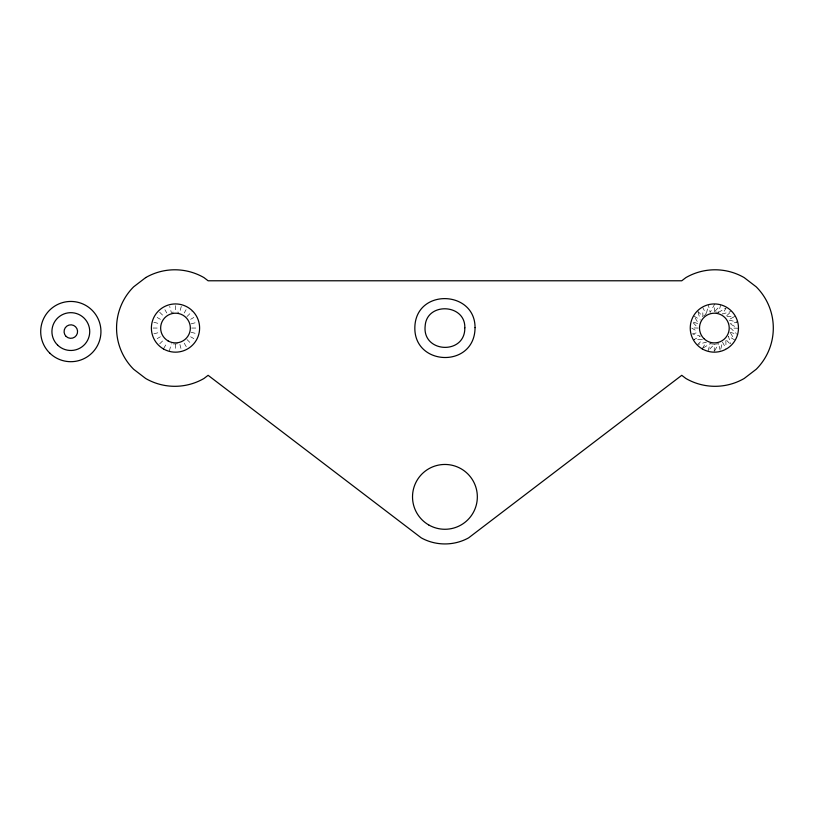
<?xml version="1.0" encoding="UTF-8"?>
<svg xmlns="http://www.w3.org/2000/svg" width="814" height="814" viewBox="0 0 814 814"><rect width="100%" height="100%" fill="white"/><g stroke="black" fill="none" stroke-linecap="round" stroke-linejoin="round"><path stroke-width="0.61" stroke-dasharray="4.07 3.05" d="M714.366 311.843L714.529 304.416L710.164 312.393L708.404 305.179M714.193 351.679L714.366 344.251L718.559 343.701L720.319 350.915M706.532 312.912L707.875 307.387M720.858 348.707L722.201 343.193M169.383 350.875L171.306 343.701M181.288 306.42L179.691 312.393L177.594 312.118M715.414 311.976L718.559 312.393L720.644 305.26M708.088 350.834L710.164 343.701L714.366 344.251L708.872 350.01M714.743 350.681L718.559 343.701M163.675 348.514L166.778 343.152M184.218 312.942L186.07 309.727M726.322 307.661L722.466 314.011L731.196 311.457M702.401 348.433L706.257 342.084L698.626 344.322M715.15 311.019L719.851 306.084M159.656 343.884L164.031 339.509M186.955 316.585L192.206 311.335M726.719 315.73L730.3 312.311M697.537 344.648L702.899 339.509M703.744 315.944L706.257 314.011L702.686 307.499M718.559 312.393L725.355 308.252M703.377 347.843L710.164 343.701M157.173 338.624L160.389 336.772M190.608 319.322L193.824 317.47M733.831 316.972L728.398 319.943L737.24 322.09L730.016 323.85M692.165 334.005L697.618 332.539M153.866 333.842L159.839 332.244M191.148 323.85L197.13 322.252M173.402 312.118L171.306 312.393L169.699 306.42M173.402 343.976L179.691 343.701L181.288 349.684M726.963 316.565L734.91 316.371M701.77 339.54L693.813 339.723L700.325 336.151L693.335 334.31M153.103 328.052L159.29 328.052M191.707 328.052L197.894 328.052M737.993 328.215L730.565 328.052L736.324 333.537M153.866 322.252L159.839 323.85M191.148 332.244L197.13 333.842M730.016 332.244L737.148 334.33M697.629 323.504L692.256 321.774L698.158 328.052L691.401 327.879L697.669 331.624M731.013 324.399L736.996 327.666M157.173 317.47L160.389 319.322M190.608 336.772L193.824 338.624M734.747 340.008L728.398 336.151L730.636 343.783M693.976 316.086L700.325 319.943M159.656 312.21L164.031 316.585M186.955 339.509L191.331 343.884M726.678 340.405L730.962 344.882M697.771 311.223L702.899 316.585L702.747 309.768M730.606 333.211L733.567 338.064M695.166 318.03L698.707 323.85M164.916 309.727L166.778 312.942M184.218 343.152L186.691 347.446M722.466 342.084L726.037 348.596M698.086 312.311L700.009 318.854M725.854 340.649L726.007 347.466M175.498 305.657L175.498 311.843M175.498 344.251L175.498 350.447"/><path stroke-width="1.22" d="M464.814 327.757C465.313 355.23 422.018 353.134 425.173 325.844C426.801 301.882 465.496 303.754 464.814 327.757M475.05 327.615C474.837 369.444 411.162 366.361 414.998 324.705C418.447 288.125 475.142 290.873 475.05 327.615M145.686 277.594L133.628 286.854A58.262 58.262 0 0 0 133.628 369.251L145.686 378.5A58.262 58.262 0 0 0 203.948 378.5L208.109 375.315L421.255 537.871C435.836 545.96 454.029 545.96 468.599 537.871L681.756 375.315L685.907 378.5A58.262 58.262 0 0 0 744.169 378.5L756.237 369.251A58.262 58.262 0 0 0 756.237 286.854L744.169 277.594A58.262 58.262 0 0 0 685.907 277.594L681.756 280.779L208.109 280.779L203.948 277.594A58.262 58.262 0 0 0 145.686 277.594M702.309 348.931A24.105 24.105 0 0 0 738.471 328.052A24.105 24.105 0 0 0 702.309 307.173A24.105 24.105 0 0 0 702.309 348.931M163.441 348.931A24.115 24.115 0 0 0 199.613 328.052A24.115 24.115 0 0 0 163.441 307.163A24.115 24.115 0 0 0 163.441 348.931M703.856 338.553A14.856 14.856 0 0 0 728.713 331.898A14.856 14.856 0 0 0 710.52 313.695A14.856 14.856 0 0 0 703.856 338.553M49.766 353.113A30.128 30.128 0 0 0 100.01 339.031A30.128 30.128 0 0 0 62.688 302.564A30.128 30.128 0 0 0 49.766 353.113M66.107 336.406A6.756 6.756 0 0 0 77.371 333.241A6.756 6.756 0 0 0 68.997 325.071A6.756 6.756 0 0 0 66.107 336.406M57.611 345.095A18.905 18.905 0 0 0 89.143 336.253A18.905 18.905 0 0 0 65.72 313.37A18.905 18.905 0 0 0 57.611 345.095M168.071 340.913A14.856 14.856 0 0 0 190.354 328.052A14.856 14.856 0 0 0 168.071 315.181A14.856 14.856 0 0 0 168.071 340.913M428.724 524.938A32.418 32.418 0 0 0 477.34 496.866A32.418 32.418 0 0 0 428.724 468.793A32.418 32.418 0 0 0 428.724 524.938"/></g></svg>
